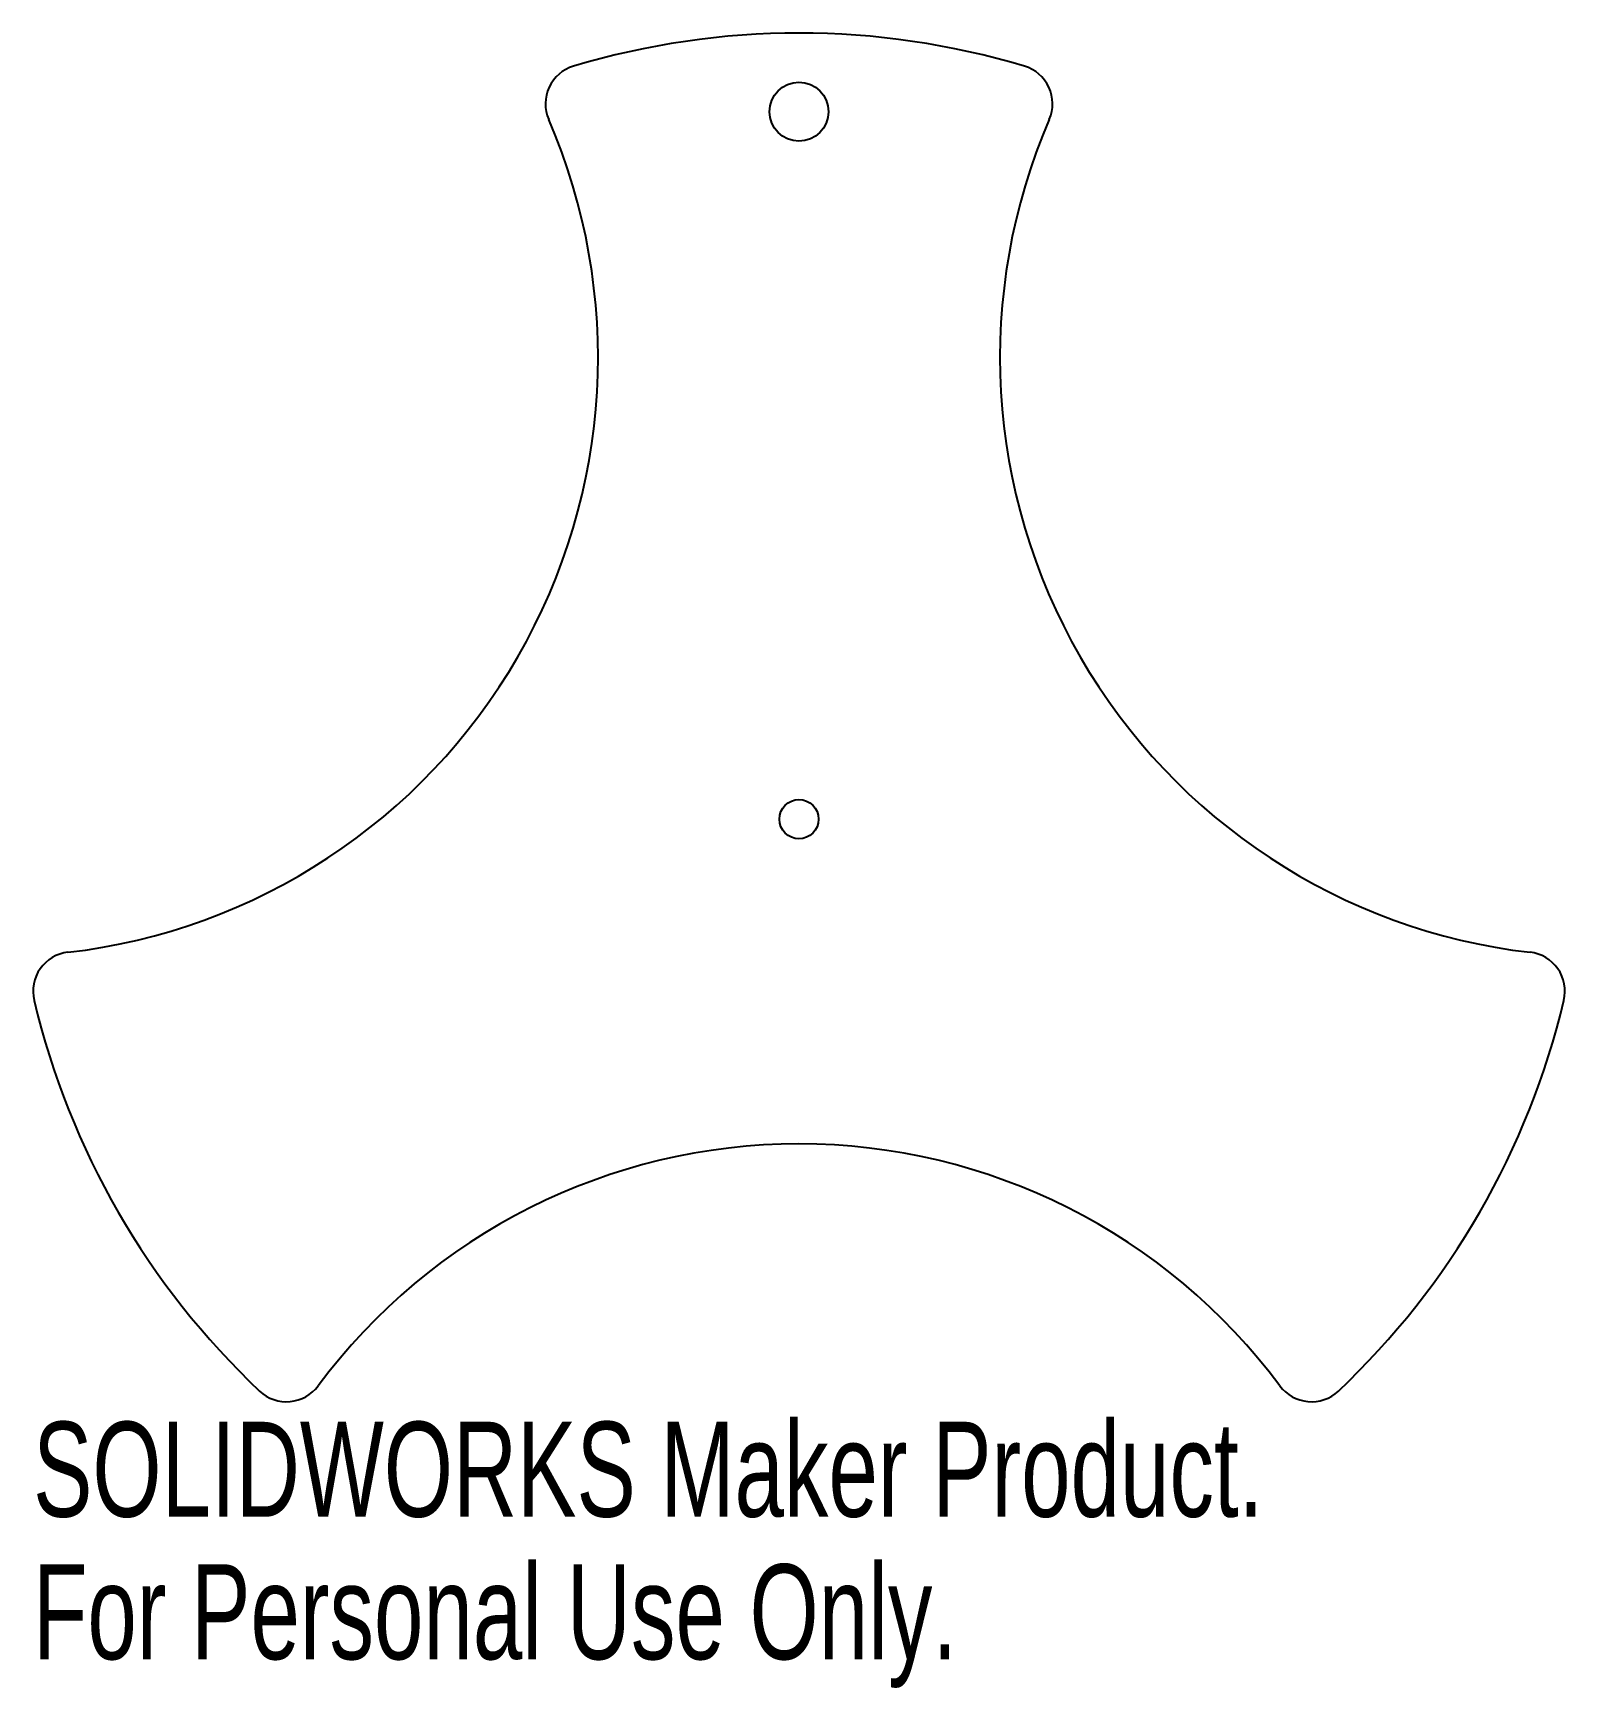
# Model space of a CAD drawing. Header units: millimetres. Extents: x -39 to 39, y -44.2 to 40.
import ezdxf

# ---------------------------------------------------------------- set-up
doc = ezdxf.new("R2010")
doc.units = ezdxf.units.MM
doc.styles.add('SLDTEXTSTYLE0', font='TXT', dxfattribs={"width": 0.7})

msp = doc.modelspace()

# ---------------------------------------------------------------- linework, layer by layer
at = {"color": 7, "linetype": 'Continuous', "lineweight": 25}
for centre, radius in [((0, 36), 1.5), ((0, 0), 1)]:
    msp.add_circle(centre, radius, dxfattribs=at)
for centre, radius, start, end in [((0, 0), 40, 73.32793, 106.67207), ((-10.902, 36.403), 2, 106.67207, 203.41797), ((10.902, 36.403), 2, 336.58203, 73.32793), ((-40.699, 23.497), 30.471, 276.58203, 23.41797), ((40.699, 23.497), 30.471, 156.58203, 263.41797), ((-36.977, -8.76), 2, 96.58203, 193.32793), ((36.977, -8.76), 2, 346.67207, 83.41797), ((0, 0), 40, 193.32793, 226.67207), ((0, 0), 40, 313.32793, 346.67207), ((0, -46.995), 30.471, 36.58203, 143.41797), ((-26.075, -27.643), 2, 226.67207, 323.41797), ((26.075, -27.643), 2, 216.58203, 313.32793)]:
    msp.add_arc(centre, radius, start, end, dxfattribs=at)

# ---------------------------------------------------------------- texts
at = {"color": 7, "linetype": 'Continuous', "char_height": 4.83362, "attachment_point": 1, "style": 'SLDTEXTSTYLE0'}
for s, insert in [('SOLIDWORKS Maker Product.', (-38.977, -30.662)), ('For Personal Use Only.', (-38.977, -37.913))]:
    msp.add_mtext(s, dxfattribs=dict(at, insert=insert))

doc.saveas('drawing.dxf')
